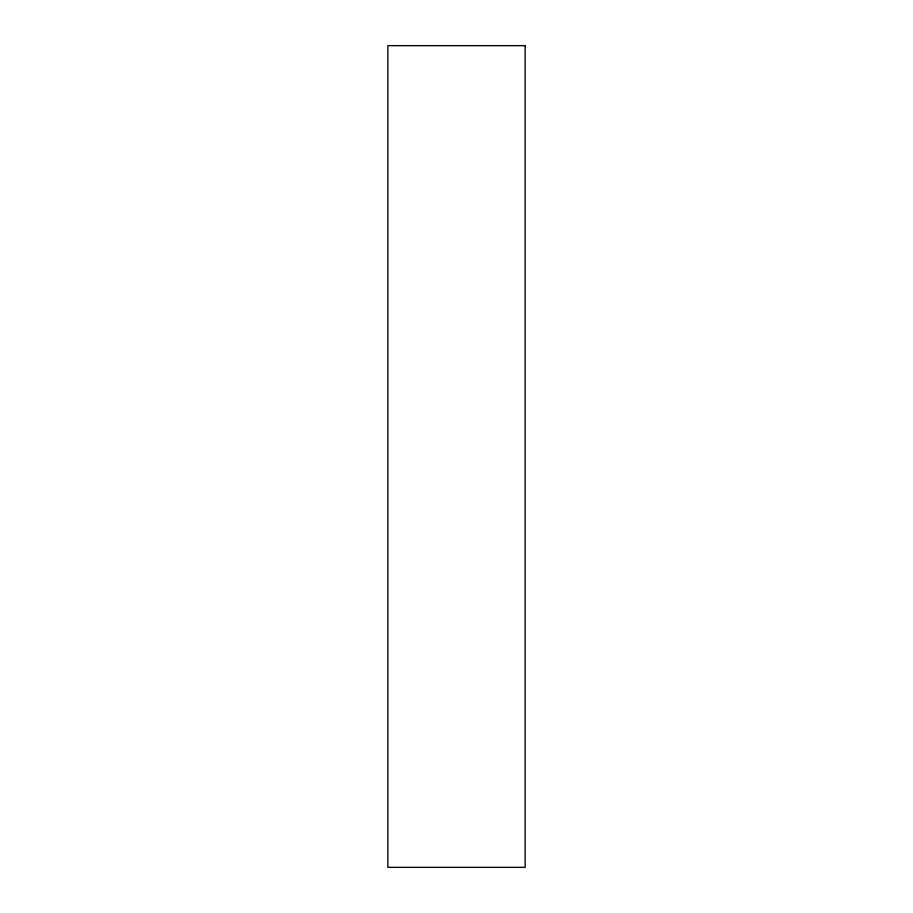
<?xml version="1.0" encoding="UTF-8"?>
<svg xmlns="http://www.w3.org/2000/svg" width="913" height="913" viewBox="0 0 913 913"><rect width="100%" height="100%" fill="white"/><g stroke="black" fill="none" stroke-linecap="round" stroke-linejoin="round"><path stroke-width="1.37" d="M525.146 45.65L387.854 45.65L387.854 867.35L525.146 867.35L525.146 45.65"/></g></svg>
